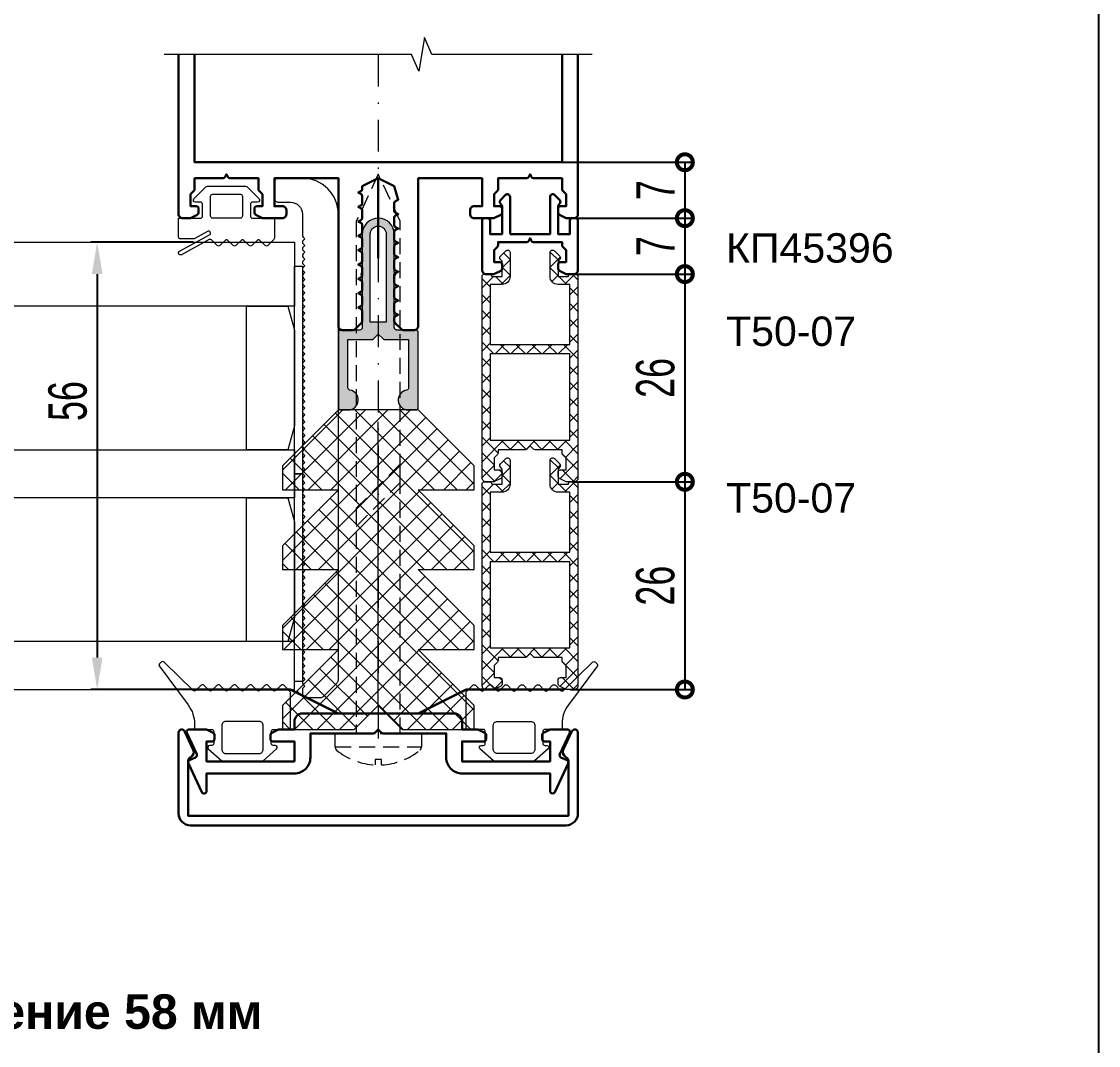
# Model space of a CAD drawing. Extents: x -37 to 8820, y -336 to 478.
# Drawn here: x 6400.7 to 6485, y 115.9 to 196 of the extents above; entities that cross this region are included whole.
import ezdxf

# ---------------------------------------------------------------- set-up
doc = ezdxf.new("R2010")
doc.units = 0
doc.header["$LTSCALE"] = 5
doc.linetypes.add('DASHDOT', pattern=[1, 0.5, -0.25, 0, -0.25])
doc.linetypes.add('HIDDEN', pattern=[0.375, 0.25, -0.125])
doc.layers.get('0').update_dxf_attribs({"linetype": 'CONTINUOUS', "lineweight": 30})
doc.layers.get('DEFPOINTS').update_dxf_attribs({"linetype": 'CONTINUOUS'})
for name, color, linetype, lineweight in [('1', 6, 'DASHDOT', 13), ('2', 3, 'HIDDEN', 13), ('Dimentions', 5, 'CONTINUOUS', 15), ('Glass', 5, 'CONTINUOUS', 20), ('Ал подклад', 7, 'CONTINUOUS', 20), ('Герлен', 7, 'CONTINUOUS', 60), ('Зигзаг', 1, 'CONTINUOUS', 15), ('Подкладки', 1, 'CONTINUOUS', 20), ('Текстовый', 7, 'CONTINUOUS', 9), ('Уплотнители', 1, 'CONTINUOUS', 20), ('Штриховка', 1, 'CONTINUOUS', 5)]:
    doc.layers.add(name, color=color, linetype=linetype, lineweight=lineweight)
doc.layers.add('Скрытые', color=14, linetype='CONTINUOUS', plot=False)
doc.styles.add('3', font='RUSS.SHX', dxfattribs={"width": 0.7, "height": 3})
doc.styles.add('Каталожный', font='arial.ttf', dxfattribs={"height": 2.5})
doc.dimstyles.new('MX1_6', dxfattribs={"dimtxt": 3, "dimasz": 2.5, "dimexe": 0.5, "dimexo": 0, "dimgap": 0.8, "dimtad": 1, "dimlfac": 1.6, "dimdsep": 46, "dimtxsty": '3', "dimcen": 0, "dimclrd": 256, "dimclre": 256, "dimclrt": 256, "dimaunit": 1, "dimadec": 0, "dimazin": 0, "dimtfac": 1, "dimtmove": 0, "dimatfit": 1, "dimfxl": 1, "dimtvp": 1, "dimtolj": 1, "dimtzin": 0, "dimarcsym": 0})

# ---------------------------------------------------------------- blocks, each defined once
blk = doc.blocks.new('*D166')
at = {"layer": 'DEFPOINTS', "color": 0, "linetype": 'Continuous', "transparency": 16777216}
for p in [(6414.177, 178.739), (6406.662, 143.739), (6420.841, 143.739)]:
    blk.add_point(p, dxfattribs=at)
at = {"layer": 'Dimentions', "linetype": 'Continuous', "lineweight": -2, "transparency": 16777216}
for p, q in [((6414.177, 178.739), (6406.162, 178.739)), ((6406.662, 176.239), (6406.662, 146.239)), ((6420.841, 143.739), (6406.162, 143.739))]:
    blk.add_line(p, q, dxfattribs=at)
at = {"layer": 'Dimentions', "linetype": 'Continuous', "transparency": 16777216}
for points in [[(6406.246, 176.239), (6407.079, 176.239), (6406.662, 178.739)], [(6406.246, 146.239), (6407.079, 146.239), (6406.662, 143.739)]]:
    blk.add_solid(points, dxfattribs=at)
at = {"layer": 'Dimentions', "linetype": 'Continuous', "transparency": 16777216, "insert": (6404.362, 166.307), "char_height": 3, "attachment_point": 5, "rotation": 90, "style": '3'}
blk.add_mtext('\\A1;56', dxfattribs=at)
blk = doc.blocks.new('_DotSmall')
at = {"color": 0, "linetype": 'ByBlock', "const_width": 0.5}
blk.add_lwpolyline([(-0.0625, 0, 1), (0.0625, 0, 1)], format="xyb", close=True, dxfattribs=at)
blk = doc.blocks.new('*D170')
at = {"layer": 'DEFPOINTS', "color": 0, "linetype": 'Continuous', "transparency": 16777216}
for p in [(6443.966, 180.614), (6443.904, 176.239), (6452.641, 176.239)]:
    blk.add_point(p, dxfattribs=at)
at = {"layer": 'Dimentions', "linetype": 'Continuous', "lineweight": -2, "transparency": 16777216}
for p, q in [((6443.966, 180.614), (6453.141, 180.614)), ((6452.641, 180.614), (6452.641, 176.239)), ((6443.904, 176.239), (6453.141, 176.239))]:
    blk.add_line(p, q, dxfattribs=at)
at = {"layer": 'Dimentions', "linetype": 'Continuous', "lineweight": -2, "transparency": 16777216, "xscale": 2.5, "yscale": 2.5, "zscale": 2.5}
for p, rotation in [((6452.641, 180.614), 90), ((6452.641, 176.239), 270)]:
    blk.add_blockref('_DotSmall', p, dxfattribs=dict(at, rotation=rotation))
at = {"layer": 'Dimentions', "linetype": 'Continuous', "transparency": 16777216, "insert": (6450.341, 178.426), "char_height": 3, "attachment_point": 5, "rotation": 90, "style": '3'}
blk.add_mtext('\\A1;7', dxfattribs=at)
blk = doc.blocks.new('*D171')
at = {"layer": 'DEFPOINTS', "color": 0, "linetype": 'Continuous', "transparency": 16777216}
for p in [(6443.029, 184.989), (6443.966, 180.614), (6452.641, 180.614)]:
    blk.add_point(p, dxfattribs=at)
at = {"layer": 'Dimentions', "linetype": 'Continuous', "lineweight": -2, "transparency": 16777216}
for p, q in [((6443.029, 184.989), (6453.141, 184.989)), ((6452.641, 184.989), (6452.641, 180.614)), ((6443.966, 180.614), (6453.141, 180.614))]:
    blk.add_line(p, q, dxfattribs=at)
at = {"layer": 'Dimentions', "linetype": 'Continuous', "lineweight": -2, "transparency": 16777216, "xscale": 2.5, "yscale": 2.5, "zscale": 2.5}
for p, rotation in [((6452.641, 184.989), 90), ((6452.641, 180.614), 270)]:
    blk.add_blockref('_DotSmall', p, dxfattribs=dict(at, rotation=rotation))
at = {"layer": 'Dimentions', "linetype": 'Continuous', "transparency": 16777216, "insert": (6450.341, 182.801), "char_height": 3, "attachment_point": 5, "rotation": 90, "style": '3'}
blk.add_mtext('\\A1;7', dxfattribs=at)
blk = doc.blocks.new('*D1172')
at = {"layer": 'DEFPOINTS', "color": 0, "linetype": 'Continuous', "transparency": 16777216}
for p in [(6446.845, 176.239), (6443.904, 159.989), (6452.641, 159.989)]:
    blk.add_point(p, dxfattribs=at)
at = {"layer": 'Dimentions', "linetype": 'Continuous', "lineweight": -2, "transparency": 16777216}
for p, q in [((6446.845, 176.239), (6453.141, 176.239)), ((6452.641, 176.239), (6452.641, 159.989)), ((6443.904, 159.989), (6453.141, 159.989))]:
    blk.add_line(p, q, dxfattribs=at)
at = {"layer": 'Dimentions', "linetype": 'Continuous', "lineweight": -2, "transparency": 16777216, "xscale": 2.5, "yscale": 2.5, "zscale": 2.5}
for p, rotation in [((6452.641, 176.239), 90), ((6452.641, 159.989), 270)]:
    blk.add_blockref('_DotSmall', p, dxfattribs=dict(at, rotation=rotation))
at = {"layer": 'Dimentions', "linetype": 'Continuous', "transparency": 16777216, "insert": (6450.341, 168.114), "char_height": 3, "attachment_point": 5, "rotation": 90, "style": '3'}
blk.add_mtext('\\A1;26', dxfattribs=at)
blk = doc.blocks.new('*D1173')
at = {"layer": 'DEFPOINTS', "color": 0, "linetype": 'Continuous', "transparency": 16777216}
for p in [(6443.904, 159.989), (6443.676, 143.739), (6452.641, 143.739)]:
    blk.add_point(p, dxfattribs=at)
at = {"layer": 'Dimentions', "linetype": 'Continuous', "lineweight": -2, "transparency": 16777216}
for p, q in [((6443.904, 159.989), (6453.141, 159.989)), ((6452.641, 159.989), (6452.641, 143.739)), ((6443.676, 143.739), (6453.141, 143.739))]:
    blk.add_line(p, q, dxfattribs=at)
at = {"layer": 'Dimentions', "linetype": 'Continuous', "lineweight": -2, "transparency": 16777216, "xscale": 2.5, "yscale": 2.5, "zscale": 2.5}
for p, rotation in [((6452.641, 159.989), 90), ((6452.641, 143.739), 270)]:
    blk.add_blockref('_DotSmall', p, dxfattribs=dict(at, rotation=rotation))
at = {"layer": 'Dimentions', "linetype": 'Continuous', "transparency": 16777216, "insert": (6450.341, 151.864), "char_height": 3, "attachment_point": 5, "rotation": 90, "style": '3'}
blk.add_mtext('\\A1;26', dxfattribs=at)

msp = doc.modelspace()

# ---------------------------------------------------------------- hatches: boundary and pattern name
at = {"layer": 'Штриховка'}
h = msp.add_hatch(color=256, dxfattribs=at)
edge = h.paths.add_edge_path(flags=16)
edge.add_line((6428.029, 172.4888), (6428.029, 179.3638))
edge.add_arc((6428.654, 179.3638), 0.625, 0, 180, ccw=False)
edge.add_line((6429.279, 179.3638), (6429.279, 172.4888))
edge.add_line((6429.279, 172.4888), (6428.029, 172.4888))
edge = h.paths.add_edge_path()
edge.add_arc((6430.9977, 166.395), 0.7813, 99.281799, 270)
edge.add_line((6430.9977, 165.6138), (6431.5915, 165.6138))
edge.add_arc((6431.5915, 165.8013), 0.1875, 270, 360)
edge.add_line((6431.779, 165.8013), (6431.779, 171.6763))
edge.add_arc((6431.5915, 171.6763), 0.1875, 0, 90)
edge.add_line((6431.5915, 171.8638), (6430.0915, 171.8638))
edge.add_arc((6430.0915, 172.0513), 0.1875, 180, 270, ccw=False)
edge.add_line((6429.904, 172.0513), (6429.904, 176.1138))
edge.add_arc((6429.904, 176.2388), 0.125, 270, 450)
edge.add_line((6429.904, 176.3638), (6429.904, 179.3638))
edge.add_arc((6428.654, 179.3638), 1.25, 0, 180)
edge.add_line((6427.404, 179.3638), (6427.404, 176.3638))
edge.add_arc((6427.404, 176.2388), 0.125, 90, 270)
edge.add_line((6427.404, 176.1138), (6427.404, 172.0513))
edge.add_arc((6427.2165, 172.0513), 0.1875, -90, 0, ccw=False)
edge.add_line((6427.2165, 171.8638), (6425.7165, 171.8638))
edge.add_arc((6425.7165, 171.6763), 0.1875, 90, 180)
edge.add_line((6425.529, 171.6763), (6425.529, 165.8013))
edge.add_arc((6425.7165, 165.8013), 0.1875, 180, 270)
edge.add_line((6425.7165, 165.6138), (6426.3102, 165.6138))
edge.add_arc((6426.3102, 166.395), 0.7812, 270, 440.718201)
edge.add_arc((6426.4665, 167.3511), 0.1875, 180, 260.718201, ccw=False)
edge.add_line((6426.279, 167.3511), (6426.279, 171.1138))
edge.add_line((6426.279, 171.1138), (6428.1388, 171.1138))
edge.add_arc((6428.1388, 171.3013), 0.1875, 270, 315)
edge.add_line((6428.2714, 171.1687), (6428.654, 171.5513))
edge.add_line((6428.654, 171.5513), (6429.0365, 171.1687))
edge.add_arc((6429.1691, 171.3013), 0.1875, 225, 270)
edge.add_line((6429.1691, 171.1138), (6431.029, 171.1138))
edge.add_line((6431.029, 171.1138), (6431.029, 167.3511))
edge.add_arc((6430.8415, 167.3511), 0.1875, 279.281799, 360, ccw=False)
at = {"layer": 'Штриховка', "lineweight": 5}
h = msp.add_hatch(dxfattribs=at)
h.set_pattern_fill('ANSI37', color=256, scale=7, style=0)
h.set_pattern_definition([(45, (8811.1473, 7300.0557), (-0.61871843, 0.61871843), []), (135, (8811.1473, 7300.0557), (-0.61871843, -0.61871843), [])])
h.paths.add_polyline_path([(6443.654, 169.9888), (6437.404, 169.9888), (6437.404, 163.2388), (6443.654, 163.2388)], flags=16)
edge = h.paths.add_edge_path()
edge.add_line((6443.654, 170.7388), (6443.654, 175.4263))
edge.add_line((6443.654, 175.4263), (6442.7165, 175.4263))
edge.add_arc((6442.7165, 176.0513), 0.625, 180, 270, ccw=False)
edge.add_line((6442.0915, 176.0513), (6442.0915, 177.9155))
edge.add_arc((6442.2897, 177.9155), 0.1982, 45, 180, ccw=False)
edge.add_line((6442.4299, 178.0557), (6442.849, 177.6365))
edge.add_arc((6442.7165, 177.5039), 0.1875, -45, 45, ccw=False)
edge.add_line((6442.849, 177.3713), (6442.7165, 177.2388))
edge.add_line((6442.7165, 177.2388), (6442.7165, 176.0513))
edge.add_line((6442.7165, 176.0513), (6443.529, 176.0513))
edge.add_arc((6443.7165, 176.0513), 0.1875, 90, 180, ccw=False)
edge.add_line((6443.7165, 176.2388), (6444.0915, 176.2388))
edge.add_arc((6444.0915, 176.0513), 0.1875, 0, 90, ccw=False)
edge.add_line((6444.279, 176.0513), (6444.279, 160.3013))
edge.add_arc((6443.9665, 160.3013), 0.3125, -90, 0, ccw=False)
edge.add_line((6443.9665, 159.9888), (6443.3857, 159.9888))
edge.add_arc((6443.3857, 160.1763), 0.1875, 243.434949, 270, ccw=False)
edge.add_line((6443.3019, 160.0086), (6442.8201, 160.2494))
edge.add_arc((6442.904, 160.4171), 0.1875, 180, 243.434949, ccw=False)
edge.add_line((6442.7165, 160.4171), (6442.7165, 160.7388))
edge.add_arc((6442.904, 160.7388), 0.1875, 90, 180, ccw=False)
edge.add_line((6442.904, 160.9263), (6443.3415, 160.9263))
edge.add_line((6443.3415, 160.9263), (6443.3415, 161.8638))
edge.add_line((6443.3415, 161.8638), (6443.0839, 162.1213))
edge.add_arc((6443.2165, 162.2539), 0.1875, 180, 225, ccw=False)
edge.add_line((6443.029, 162.2539), (6443.029, 162.4888))
edge.add_line((6443.029, 162.4888), (6440.9191, 162.4888))
edge.add_arc((6440.9191, 162.6763), 0.1875, 225, 270, ccw=False)
edge.add_line((6440.7865, 162.5437), (6440.529, 162.8013))
edge.add_line((6440.529, 162.8013), (6440.2714, 162.5437))
edge.add_arc((6440.1388, 162.6763), 0.1875, 270, 315, ccw=False)
edge.add_line((6440.1388, 162.4888), (6438.029, 162.4888))
edge.add_line((6438.029, 162.4888), (6438.029, 162.2539))
edge.add_arc((6437.8415, 162.2539), 0.1875, -45, 0, ccw=False)
edge.add_line((6437.974, 162.1213), (6437.7165, 161.8638))
edge.add_line((6437.7165, 161.8638), (6437.7165, 160.9263))
edge.add_line((6437.7165, 160.9263), (6438.154, 160.9263))
edge.add_arc((6438.154, 160.7388), 0.1875, 0, 90, ccw=False)
edge.add_line((6438.3415, 160.7388), (6438.3415, 160.4171))
edge.add_arc((6438.154, 160.4171), 0.1875, -63.434949, 0, ccw=False)
edge.add_line((6438.2378, 160.2494), (6437.7561, 160.0086))
edge.add_arc((6437.6722, 160.1763), 0.1875, 270, 296.565051, ccw=False)
edge.add_line((6437.6722, 159.9888), (6437.0915, 159.9888))
edge.add_arc((6437.0915, 160.3013), 0.3125, 180, 270, ccw=False)
edge.add_line((6436.779, 160.3013), (6436.779, 176.0513))
edge.add_arc((6436.9665, 176.0513), 0.1875, 90, 180, ccw=False)
edge.add_line((6436.9665, 176.2388), (6437.3415, 176.2388))
edge.add_arc((6437.3415, 176.0513), 0.1875, 0, 90, ccw=False)
edge.add_line((6437.529, 176.0513), (6438.3415, 176.0513))
edge.add_line((6438.3415, 176.0513), (6438.3415, 177.2388))
edge.add_line((6438.3415, 177.2388), (6438.2089, 177.3713))
edge.add_arc((6438.3415, 177.5039), 0.1875, 135, 225, ccw=False)
edge.add_line((6438.2089, 177.6365), (6438.6281, 178.0557))
edge.add_arc((6438.7682, 177.9155), 0.1982, 0, 135, ccw=False)
edge.add_line((6438.9665, 177.9155), (6438.9665, 176.0513))
edge.add_arc((6438.3415, 176.0513), 0.625, -90, 0, ccw=False)
edge.add_line((6438.3415, 175.4263), (6437.404, 175.4263))
edge.add_line((6437.404, 175.4263), (6437.404, 170.7388))
edge.add_line((6437.404, 170.7388), (6443.654, 170.7388))
h = msp.add_hatch(dxfattribs=at)
h.set_pattern_fill('NET', color=256, scale=10, angle=45, style=0)
h.set_pattern_definition([(45, (1352.855, 2853.0894), (-0.88388348, 0.88388348), []), (135, (1352.855, 2853.0894), (-0.88388348, -0.88388348), [])])
h.paths.add_polyline_path([(6430.529, 140.6166), (6436.154, 140.6166), (6436.154, 142.4916), (6431.779, 146.8666), (6436.154, 146.8666), (6436.154, 148.7416), (6431.779, 153.1166), (6436.154, 153.1166), (6436.154, 154.9916), (6431.779, 159.3666), (6436.154, 159.3666), (6436.154, 161.2416), (6431.779, 165.6166), (6425.529, 165.6166), (6421.154, 161.2416), (6421.154, 159.3666), (6425.529, 159.3666), (6421.154, 154.9916), (6421.154, 153.1166), (6425.529, 153.1166), (6421.154, 148.7416), (6421.154, 146.8666), (6425.529, 146.8666), (6421.154, 142.4916), (6421.154, 140.6166), (6426.779, 140.6166), (6428.654, 142.4916)])
h = msp.add_hatch(dxfattribs=at)
h.set_pattern_fill('ANSI37', color=256, scale=7, style=0)
h.set_pattern_definition([(45, (8811.1473, 7283.8057), (-0.61871843, 0.61871843), []), (135, (8811.1473, 7283.8057), (-0.61871843, -0.61871843), [])])
h.paths.add_polyline_path([(6443.654, 153.7388), (6437.404, 153.7388), (6437.404, 146.9888), (6443.654, 146.9888)], flags=16)
edge = h.paths.add_edge_path()
edge.add_line((6443.654, 154.4888), (6443.654, 159.1763))
edge.add_line((6443.654, 159.1763), (6442.7165, 159.1763))
edge.add_arc((6442.7165, 159.8013), 0.625, 180, 270, ccw=False)
edge.add_line((6442.0915, 159.8013), (6442.0915, 161.6655))
edge.add_arc((6442.2897, 161.6655), 0.1982, 45, 180, ccw=False)
edge.add_line((6442.4299, 161.8057), (6442.849, 161.3865))
edge.add_arc((6442.7165, 161.2539), 0.1875, -45, 45, ccw=False)
edge.add_line((6442.849, 161.1213), (6442.7165, 160.9888))
edge.add_line((6442.7165, 160.9888), (6442.7165, 159.8013))
edge.add_line((6442.7165, 159.8013), (6443.529, 159.8013))
edge.add_arc((6443.7165, 159.8013), 0.1875, 90, 180, ccw=False)
edge.add_line((6443.7165, 159.9888), (6444.0915, 159.9888))
edge.add_arc((6444.0915, 159.8013), 0.1875, 0, 90, ccw=False)
edge.add_line((6444.279, 159.8013), (6444.279, 144.0513))
edge.add_arc((6443.9665, 144.0513), 0.3125, -90, 0, ccw=False)
edge.add_line((6443.9665, 143.7388), (6443.3857, 143.7388))
edge.add_arc((6443.3857, 143.9263), 0.1875, 243.434949, 270, ccw=False)
edge.add_line((6443.3019, 143.7586), (6442.8201, 143.9994))
edge.add_arc((6442.904, 144.1671), 0.1875, 180, 243.434949, ccw=False)
edge.add_line((6442.7165, 144.1671), (6442.7165, 144.4888))
edge.add_arc((6442.904, 144.4888), 0.1875, 90, 180, ccw=False)
edge.add_line((6442.904, 144.6763), (6443.3415, 144.6763))
edge.add_line((6443.3415, 144.6763), (6443.3415, 145.6138))
edge.add_line((6443.3415, 145.6138), (6443.0839, 145.8713))
edge.add_arc((6443.2165, 146.0039), 0.1875, 180, 225, ccw=False)
edge.add_line((6443.029, 146.0039), (6443.029, 146.2388))
edge.add_line((6443.029, 146.2388), (6440.9191, 146.2388))
edge.add_arc((6440.9191, 146.4263), 0.1875, 225, 270, ccw=False)
edge.add_line((6440.7865, 146.2937), (6440.529, 146.5513))
edge.add_line((6440.529, 146.5513), (6440.2714, 146.2937))
edge.add_arc((6440.1388, 146.4263), 0.1875, 270, 315, ccw=False)
edge.add_line((6440.1388, 146.2388), (6438.029, 146.2388))
edge.add_line((6438.029, 146.2388), (6438.029, 146.0039))
edge.add_arc((6437.8415, 146.0039), 0.1875, -45, 0, ccw=False)
edge.add_line((6437.974, 145.8713), (6437.7165, 145.6138))
edge.add_line((6437.7165, 145.6138), (6437.7165, 144.6763))
edge.add_line((6437.7165, 144.6763), (6438.154, 144.6763))
edge.add_arc((6438.154, 144.4888), 0.1875, 0, 90, ccw=False)
edge.add_line((6438.3415, 144.4888), (6438.3415, 144.1671))
edge.add_arc((6438.154, 144.1671), 0.1875, -63.434949, 0, ccw=False)
edge.add_line((6438.2378, 143.9994), (6437.7561, 143.7586))
edge.add_arc((6437.6722, 143.9263), 0.1875, 270, 296.565051, ccw=False)
edge.add_line((6437.6722, 143.7388), (6437.0915, 143.7388))
edge.add_arc((6437.0915, 144.0513), 0.3125, 180, 270, ccw=False)
edge.add_line((6436.779, 144.0513), (6436.779, 159.8013))
edge.add_arc((6436.9665, 159.8013), 0.1875, 90, 180, ccw=False)
edge.add_line((6436.9665, 159.9888), (6437.3415, 159.9888))
edge.add_arc((6437.3415, 159.8013), 0.1875, 0, 90, ccw=False)
edge.add_line((6437.529, 159.8013), (6438.3415, 159.8013))
edge.add_line((6438.3415, 159.8013), (6438.3415, 160.9888))
edge.add_line((6438.3415, 160.9888), (6438.2089, 161.1213))
edge.add_arc((6438.3415, 161.2539), 0.1875, 135, 225, ccw=False)
edge.add_line((6438.2089, 161.3865), (6438.6281, 161.8057))
edge.add_arc((6438.7682, 161.6655), 0.1982, 0, 135, ccw=False)
edge.add_line((6438.9665, 161.6655), (6438.9665, 159.8013))
edge.add_arc((6438.3415, 159.8013), 0.625, -90, 0, ccw=False)
edge.add_line((6438.3415, 159.1763), (6437.404, 159.1763))
edge.add_line((6437.404, 159.1763), (6437.404, 154.4888))
edge.add_line((6437.404, 154.4888), (6443.654, 154.4888))

# ---------------------------------------------------------------- linework, layer by layer
msp.add_line((6428.654, 183.7388), (6428.654, 177.4888))
msp.add_lwpolyline([(6444.279, 193.4159), (6444.279, 180.9263, -0.4142136), (6443.9665, 180.6138), (6443.3857, 180.6138, -0.1164338), (6443.3019, 180.6336), (6442.8201, 180.8744, -0.284079), (6442.7165, 181.0421), (6442.7165, 181.3638, -0.4142136), (6442.904, 181.5513), (6443.3415, 181.5513), (6443.3415, 182.4888), (6443.0839, 182.7463, -0.1989124), (6443.029, 182.8789), (6443.029, 183.7388), (6440.8011, 183.7388, -0.284079), (6440.6334, 183.8424), (6440.529, 184.0513), (6440.4245, 183.8424, -0.284079), (6440.2568, 183.7388), (6438.029, 183.7388), (6438.029, 182.8789, -0.1989124), (6437.974, 182.7463), (6437.7165, 182.4888), (6437.7165, 181.5513), (6438.154, 181.5513, -0.4142136), (6438.3415, 181.3638), (6438.3415, 181.0421, -0.284079), (6438.2378, 180.8744), (6437.7561, 180.6336, -0.1164338), (6437.6722, 180.6138), (6436.154, 180.6138, -0.4142136), (6435.8415, 180.9263), (6435.8415, 181.2388, -0.4142136), (6436.154, 181.5513), (6436.779, 181.5513), (6436.779, 183.7388), (6431.779, 183.7388), (6431.779, 172.1763, -0.4142136), (6431.4665, 171.8638), (6430.6066, 171.8638, -0.1989124), (6430.474, 171.9187), (6429.9589, 172.4338, -0.1989124), (6429.904, 172.5664), (6429.904, 172.7791, -0.284079), (6430.0076, 172.9468), (6430.2165, 173.0513), (6430.0076, 173.1557, -0.284079), (6429.904, 173.3234), (6429.904, 173.9041, -0.284079), (6430.0076, 174.0718), (6430.2165, 174.1763), (6430.0076, 174.2807, -0.284079), (6429.904, 174.4484), (6429.904, 175.0291, -0.284079), (6430.0076, 175.1968), (6430.2165, 175.3013), (6430.0076, 175.4057, -0.284079), (6429.904, 175.5734), (6429.904, 176.1541, -0.284079), (6430.0076, 176.3218), (6430.2165, 176.4263), (6430.0076, 176.5307, -0.284079), (6429.904, 176.6984), (6429.904, 177.2791, -0.284079), (6430.0076, 177.4468), (6430.2165, 177.5513), (6430.0076, 177.6557, -0.284079), (6429.904, 177.8234), (6429.904, 178.4041, -0.284079), (6430.0076, 178.5718), (6430.2165, 178.6763), (6430.0076, 178.7807, -0.284079), (6429.904, 178.9484), (6429.904, 179.5291, -0.284079), (6430.0076, 179.6968), (6430.2165, 179.8013), (6430.0076, 179.9057, -0.284079), (6429.904, 180.0734), (6429.904, 180.6541, -0.284079), (6430.0076, 180.8218), (6430.2165, 180.9263), (6430.0076, 181.0307, -0.284079), (6429.904, 181.1984), (6429.904, 181.7791, -0.284079), (6430.0076, 181.9468), (6430.2165, 182.0513), (6429.904, 183.1138), (6428.654, 183.7388), (6427.404, 183.1138), (6427.404, 182.8859, -0.284079), (6427.3003, 182.7182), (6427.0915, 182.6138), (6427.3003, 182.5093, -0.284079), (6427.404, 182.3416), (6427.404, 181.7609, -0.284079), (6427.3003, 181.5932), (6427.0915, 181.4888), (6427.3003, 181.3843, -0.284079), (6427.404, 181.2166), (6427.404, 180.6359, -0.284079), (6427.3003, 180.4682), (6427.0915, 180.3638), (6427.3003, 180.2593, -0.284079), (6427.404, 180.0916), (6427.404, 179.5109, -0.284079), (6427.3003, 179.3432), (6427.0915, 179.2388), (6427.3003, 179.1343, -0.284079), (6427.404, 178.9666), (6427.404, 178.3859, -0.284079), (6427.3003, 178.2182), (6427.0915, 178.1138), (6427.3003, 178.0093, -0.284079), (6427.404, 177.8416), (6427.404, 177.2609, -0.284079), (6427.3003, 177.0932), (6427.0915, 176.9888), (6427.3003, 176.8843, -0.284079), (6427.404, 176.7166), (6427.404, 176.1359, -0.284079), (6427.3003, 175.9682), (6427.0915, 175.8638), (6427.3003, 175.7593, -0.284079), (6427.404, 175.5916), (6427.404, 175.0109, -0.284079), (6427.3003, 174.8432), (6427.0915, 174.7388), (6427.3003, 174.6343, -0.284079), (6427.404, 174.4666), (6427.404, 173.8859, -0.284079), (6427.3003, 173.7182), (6427.0915, 173.6138), (6427.3003, 173.5093, -0.284079), (6427.404, 173.3416), (6427.404, 172.5664, -0.1989124), (6427.349, 172.4338), (6426.8339, 171.9187, -0.1989124), (6426.7013, 171.8638), (6425.8415, 171.8638, -0.4142136), (6425.529, 172.1763), (6425.529, 183.7388), (6420.529, 183.7388), (6420.529, 181.5513), (6421.154, 181.5513, -0.4142136), (6421.4665, 181.2388), (6421.4665, 180.9263, -0.4142136), (6421.154, 180.6138), (6419.6357, 180.6138, -0.1164338), (6419.5519, 180.6336), (6419.0701, 180.8744, -0.284079), (6418.9665, 181.0421), (6418.9665, 181.3638, -0.4142136), (6419.154, 181.5513), (6419.5915, 181.5513), (6419.5915, 182.4888), (6419.3339, 182.7463, -0.1989124), (6419.279, 182.8789), (6419.279, 183.7388), (6417.0511, 183.7388, -0.284079), (6416.8834, 183.8424), (6416.779, 184.0513), (6416.6745, 183.8424, -0.284079), (6416.5068, 183.7388), (6414.279, 183.7388), (6414.279, 182.8789, -0.1989124), (6414.224, 182.7463), (6413.9665, 182.4888), (6413.9665, 181.5513), (6414.404, 181.5513, -0.4142136), (6414.5915, 181.3638), (6414.5915, 181.0421, -0.284079), (6414.4878, 180.8744), (6414.0061, 180.6336, -0.1164338), (6413.9222, 180.6138), (6413.3415, 180.6138, -0.4142136), (6413.029, 180.9263), (6413.029, 193.4159)], format="xyb")
msp.add_lwpolyline([(6443.029, 193.4159), (6443.029, 184.9888), (6414.279, 184.9888), (6414.279, 193.4159)])
for points in [[(6438.9665, 179.3638), (6438.9665, 182.284, 0.6681786), (6438.6169, 182.4288), (6438.2089, 182.0208, 0.4142136), (6438.2089, 181.7556), (6438.2499, 181.7146, -0.1989124), (6438.3415, 181.4936), (6438.3415, 179.3638), (6437.404, 179.3638), (6437.404, 180.4263, 0.4142136), (6437.2165, 180.6138), (6436.9665, 180.6138, 0.4142136), (6436.779, 180.4263), (6436.779, 180.4263), (6436.779, 176.5513, 0.4142136), (6437.0915, 176.2388), (6437.6722, 176.2388, 0.1164338), (6437.7561, 176.2586), (6438.2378, 176.4994, 0.284079), (6438.3415, 176.6671), (6438.3415, 176.9888, 0.4142136), (6438.154, 177.1763), (6437.7165, 177.1763), (6437.7165, 178.1138), (6437.974, 178.3713, 0.1989124), (6438.029, 178.5039), (6438.029, 178.7388), (6440.2568, 178.7388, 0.284079), (6440.4245, 178.8424), (6440.529, 179.0513), (6440.6334, 178.8424, 0.284079), (6440.8011, 178.7388), (6443.029, 178.7388), (6443.029, 178.5039, 0.1989124), (6443.0839, 178.3713), (6443.3415, 178.1138), (6443.3415, 177.1763), (6442.904, 177.1763, 0.4142136), (6442.7165, 176.9888), (6442.7165, 176.6671, 0.284079), (6442.8201, 176.4994), (6443.3019, 176.2586, 0.1164338), (6443.3857, 176.2388), (6443.9665, 176.2388, 0.4142136), (6444.279, 176.5513), (6444.279, 180.4263), (6444.279, 180.4263, 0.4142136), (6444.0915, 180.6138), (6443.8415, 180.6138, 0.4142136), (6443.654, 180.4263), (6443.654, 179.3638), (6442.7165, 179.3638), (6442.7165, 181.4936, -0.1989124), (6442.808, 181.7146), (6442.849, 181.7556, 0.4142136), (6442.849, 182.0208), (6442.441, 182.4288, 0.6681786), (6442.0915, 182.284), (6442.0915, 179.3638)], [(6443.5113, 137.9598, 0.4142136), (6443.4206, 138.209), (6442.9488, 138.429, -0.4142136), (6442.8581, 138.6782), (6443.6363, 140.347, 0.5486188), (6443.4664, 140.6138), (6442.1357, 140.6138, 0.1164338), (6442.0518, 140.594), (6441.57, 140.3531, 0.284079), (6441.4664, 140.1854), (6441.4664, 139.8638, 0.4142136), (6441.6539, 139.6763), (6442.0914, 139.6763), (6442.0914, 138.1138), (6435.2164, 138.1138), (6435.2164, 139.6763), (6436.9039, 139.6763, 0.4142136), (6437.0914, 139.8638), (6437.0914, 140.1854, 0.284079), (6436.9877, 140.3531), (6436.506, 140.594, 0.1164338), (6436.4221, 140.6138), (6435.2164, 140.6138), (6435.2164, 141.2388, 0.4142136), (6434.5914, 141.8638), (6422.7164, 141.8638, 0.4142136), (6422.0914, 141.2388), (6422.0914, 140.6138), (6420.8857, 140.6138, 0.1164338), (6420.8018, 140.594), (6420.32, 140.3531, 0.284079), (6420.2164, 140.1854), (6420.2164, 139.8638, 0.4142136), (6420.4039, 139.6763), (6422.0914, 139.6763), (6422.0914, 138.1138), (6415.2164, 138.1138), (6415.2164, 139.6763), (6415.6539, 139.6763, 0.4142136), (6415.8414, 139.8638), (6415.8414, 140.1854, 0.284079), (6415.7377, 140.3531), (6415.256, 140.594, 0.1164338), (6415.1721, 140.6138), (6413.8414, 140.6138, 0.5486188), (6413.6715, 140.347), (6414.4496, 138.6782, -0.4142136), (6414.359, 138.429), (6413.8871, 138.209, 0.4142136), (6413.7965, 137.9598), (6414.84, 135.722, 0.2914734), (6415.0099, 135.6138), (6415.0289, 135.6138, 0.4142136), (6415.2164, 135.8013), (6415.2164, 137.1763), (6422.0914, 137.1763, 0.4142136), (6423.3414, 138.4263), (6423.3414, 140.3013), (6428.2637, 140.3013, 0.1989124), (6428.3963, 140.3562), (6428.6539, 140.6138), (6428.9115, 140.3562, 0.1989124), (6429.0441, 140.3013), (6433.9664, 140.3013), (6433.9664, 138.4263, 0.4142136), (6435.2164, 137.1763), (6442.0914, 137.1763), (6442.0914, 135.8013, 0.4142136), (6442.2789, 135.6138), (6442.2979, 135.6138, 0.2914734), (6442.4678, 135.722)], [(6443.3415, 133.1138), (6413.9665, 133.1138, -0.4142136), (6413.029, 134.0513), (6413.029, 140.3638, -0.8025849), (6413.5055, 140.4694), (6414.1755, 139.0327, -0.4015594), (6413.9809, 138.4597, 0.2797393), (6413.779, 138.1271), (6413.779, 133.8638), (6443.529, 133.8638), (6443.529, 138.1271, 0.2797393), (6443.327, 138.4597, -0.4015594), (6443.1325, 139.0327), (6443.8024, 140.4694, -0.8025849), (6444.279, 140.3638), (6444.279, 134.0513, -0.4142136)]]:
    msp.add_lwpolyline(points, format="xyb", close=True)
at = {"layer": '1'}
msp.add_line((6428.654, 193.4159), (6428.654, 139.3638), dxfattribs=at)
at = {"layer": '2'}
msp.add_line((6425.2789, 139.2452), (6432.0289, 139.2452), dxfattribs=at)
for points in [[(6430.3726, 140.3013), (6430.3726, 180.3654), (6428.6539, 184.0513), (6426.9351, 180.3654), (6426.9351, 140.3013)], [(6426.9351, 156.4922), (6430.3726, 159.9297), (6430.3726, 161.362), (6426.9351, 157.9245)]]:
    msp.add_lwpolyline(points, close=True, dxfattribs=at)
msp.add_lwpolyline([(6428.4083, 137.8384, -0.1618489), (6425.3925, 139.0041, -0.2238875), (6425.2789, 139.2452), (6425.2789, 140.3013), (6432.0289, 140.3013), (6432.0289, 139.2452, -0.2238875), (6431.9153, 139.0041, -0.1618489), (6428.8995, 137.8384), (6428.8995, 138.2761), (6428.4083, 138.2761)], format="xyb", close=True, dxfattribs=at)
at = {"layer": 'Glass'}
for points in [[(6422.0915, 173.7388), (6380.8365, 173.7388), (6380.8365, 178.7388), (6422.0915, 178.7388)], [(6421.5891, 162.4888), (6418.3415, 162.4888), (6418.3415, 173.7388), (6421.5891, 173.7388), (6422.0915, 171.8638), (6422.0915, 164.3638)], [(6422.0915, 158.7388), (6380.8364, 158.7388), (6380.8364, 162.4888), (6422.0915, 162.4888)], [(6421.5891, 147.4888), (6418.3415, 147.4888), (6418.3415, 158.7388), (6421.5891, 158.7388), (6422.0915, 156.8638), (6422.0915, 149.3638)], [(6422.0915, 147.4888), (6380.8365, 147.4888), (6380.8365, 143.7388), (6422.0915, 143.7388)]]:
    msp.add_lwpolyline(points, close=True, dxfattribs=at)
at = {"layer": 'Ал подклад', "color": 0}
msp.add_lwpolyline([(6422.7714, 144.1365), (6422.904, 144.0039), (6422.7714, 143.8713, 0.1989124), (6422.7165, 143.7388), (6422.7165, 143.4263, 0.4142136), (6423.029, 143.1138), (6424.1495, 143.1138, 0.1989124), (6424.3705, 143.2053), (6425.4375, 144.2722, 0.1989124), (6425.529, 144.4932), (6425.529, 180.9263, 0.4142136), (6422.7165, 183.7388), (6420.8415, 183.7388, 0.4142136), (6420.529, 183.4263), (6420.529, 182.1763, 0.4142136), (6420.8415, 181.8638), (6421.779, 181.8638, -0.4142136), (6422.7165, 180.9263), (6422.7165, 179.2709, 0.1989124), (6422.7714, 179.1383), (6422.904, 179.0057), (6422.7714, 178.8731, 0.4142136), (6422.7714, 178.608), (6422.904, 178.4754), (6422.7714, 178.3428, 0.4142136), (6422.7714, 178.0776), (6422.904, 177.9451), (6422.7714, 177.8125, 0.4142136), (6422.7714, 177.5473), (6422.904, 177.4147), (6422.7714, 177.2821, 0.4142136), (6422.7714, 177.017), (6422.904, 176.8844), (6422.7714, 176.7518, 0.4142136), (6422.7714, 176.4867), (6422.904, 176.3541), (6422.7714, 176.2215, 0.4142136), (6422.7714, 175.9563), (6422.904, 175.8237), (6422.7714, 175.6912, 0.4142136), (6422.7714, 175.426), (6422.904, 175.2934), (6422.7714, 175.1608, 0.4142136), (6422.7714, 174.8957), (6422.904, 174.7631), (6422.7714, 174.6305, 0.4142136), (6422.7714, 174.3653), (6422.904, 174.2327), (6422.7714, 174.1002, 0.4142136), (6422.7714, 173.835), (6422.904, 173.7024), (6422.7714, 173.5698, 0.4142136), (6422.7714, 173.3047), (6422.904, 173.1721), (6422.7714, 173.0395, 0.4142136), (6422.7714, 172.7743), (6422.904, 172.6418), (6422.7714, 172.5092, 0.4142136), (6422.7714, 172.244), (6422.904, 172.1114), (6422.7714, 171.9788, 0.4142136), (6422.7714, 171.7137), (6422.904, 171.5811), (6422.7714, 171.4485, 0.4142136), (6422.7714, 171.1833), (6422.904, 171.0508), (6422.7714, 170.9182, 0.4142136), (6422.7714, 170.653), (6422.904, 170.5204), (6422.7714, 170.3879, 0.4142136), (6422.7714, 170.1227), (6422.904, 169.9901), (6422.7714, 169.8575, 0.4142136), (6422.7714, 169.5924), (6422.904, 169.4598), (6422.7714, 169.3272, 0.4142136), (6422.7714, 169.062), (6422.904, 168.9294), (6422.7714, 168.7969, 0.4142136), (6422.7714, 168.5317), (6422.904, 168.3991), (6422.7714, 168.2665, 0.4142136), (6422.7714, 168.0014), (6422.904, 167.8688), (6422.7714, 167.7362, 0.4142136), (6422.7714, 167.471), (6422.904, 167.3385), (6422.7714, 167.2059, 0.4142136), (6422.7714, 166.9407), (6422.904, 166.8081), (6422.7714, 166.6755, 0.4142136), (6422.7714, 166.4104), (6422.904, 166.2778), (6422.7714, 166.1452, 0.4142136), (6422.7714, 165.88), (6422.904, 165.7475), (6422.7714, 165.6149, 0.4142136), (6422.7714, 165.3497), (6422.904, 165.2171), (6422.7714, 165.0846, 0.4142136), (6422.7714, 164.8194), (6422.904, 164.6868), (6422.7714, 164.5542, 0.4142136), (6422.7714, 164.2891), (6422.904, 164.1565), (6422.7714, 164.0239, 0.4142136), (6422.7714, 163.7587), (6422.904, 163.6261), (6422.7714, 163.4936, 0.4142136), (6422.7714, 163.2284), (6422.904, 163.0958), (6422.7714, 162.9632, 0.4142136), (6422.7714, 162.6981), (6422.904, 162.5655), (6422.7714, 162.4329, 0.4142136), (6422.7714, 162.1677), (6422.904, 162.0352), (6422.7714, 161.9026, 0.4142136), (6422.7714, 161.6374), (6422.904, 161.5048), (6422.7714, 161.3722, 0.4142136), (6422.7714, 161.1071), (6422.904, 160.9745), (6422.7714, 160.8419, 0.4142136), (6422.7714, 160.5767), (6422.904, 160.4442), (6422.7714, 160.3116, 0.4142136), (6422.7714, 160.0464), (6422.904, 159.9138), (6422.7714, 159.7813, 0.4142136), (6422.7714, 159.5161), (6422.904, 159.3835), (6422.7714, 159.2509, 0.4142136), (6422.7714, 158.9858), (6422.904, 158.8532), (6422.7714, 158.7206, 0.4142136), (6422.7714, 158.4554), (6422.904, 158.3228), (6422.7714, 158.1903, 0.4142136), (6422.7714, 157.9251), (6422.904, 157.7925), (6422.7714, 157.6599, 0.4142136), (6422.7714, 157.3948), (6422.904, 157.2622), (6422.7714, 157.1296, 0.4142136), (6422.7714, 156.8644), (6422.904, 156.7319), (6422.7714, 156.5993, 0.4142136), (6422.7714, 156.3341), (6422.904, 156.2015), (6422.7714, 156.0689, 0.4142136), (6422.7714, 155.8038), (6422.904, 155.6712), (6422.7714, 155.5386, 0.4142136), (6422.7714, 155.2734), (6422.904, 155.1409), (6422.7714, 155.0083, 0.4142136), (6422.7714, 154.7431), (6422.904, 154.6105), (6422.7714, 154.478, 0.4142136), (6422.7714, 154.2128), (6422.904, 154.0802), (6422.7714, 153.9476, 0.4142136), (6422.7714, 153.6825), (6422.904, 153.5499), (6422.7714, 153.4173, 0.4142136), (6422.7714, 153.1521), (6422.904, 153.0195), (6422.7714, 152.887, 0.4142136), (6422.7714, 152.6218), (6422.904, 152.4892), (6422.7714, 152.3566, 0.4142136), (6422.7714, 152.0915), (6422.904, 151.9589), (6422.7714, 151.8263, 0.4142136), (6422.7714, 151.5611), (6422.904, 151.4286), (6422.7714, 151.296, 0.4142136), (6422.7714, 151.0308), (6422.904, 150.8982), (6422.7714, 150.7656, 0.4142136), (6422.7714, 150.5005), (6422.904, 150.3679), (6422.7714, 150.2353, 0.4142136), (6422.7714, 149.9701), (6422.904, 149.8376), (6422.7714, 149.705, 0.4142136), (6422.7714, 149.4398), (6422.904, 149.3072), (6422.7714, 149.1747, 0.4142136), (6422.7714, 148.9095), (6422.904, 148.7769), (6422.7714, 148.6443, 0.4142136), (6422.7714, 148.3792), (6422.904, 148.2466), (6422.7714, 148.114, 0.4142136), (6422.7714, 147.8488), (6422.904, 147.7162), (6422.7714, 147.5837, 0.4142136), (6422.7714, 147.3185), (6422.904, 147.1859), (6422.7714, 147.0533, 0.4142136), (6422.7714, 146.7882), (6422.904, 146.6556), (6422.7714, 146.523, 0.4142136), (6422.7714, 146.2578), (6422.904, 146.1253), (6422.7714, 145.9927, 0.4142136), (6422.7714, 145.7275), (6422.904, 145.5949), (6422.7714, 145.4623, 0.4142136), (6422.7714, 145.1972), (6422.904, 145.0646), (6422.7714, 144.932, 0.4142136), (6422.7714, 144.6668), (6422.904, 144.5343), (6422.7714, 144.4017, 0.4142136)], format="xyb", close=True, dxfattribs=at)
at = {"layer": 'Герлен', "ltscale": 2, "const_width": 0.1875}
msp.add_lwpolyline([(6443.2164, 143.7388), (6435.529, 143.7388), (6431.779, 141.8638), (6425.529, 141.8638), (6421.779, 143.7388), (6414.0915, 143.7388)], dxfattribs=at)
at = {"layer": 'Зигзаг'}
msp.add_lwpolyline([(6445.3944, 193.4159), (6432.8499, 193.4159), (6432.269, 194.7338), (6431.8334, 192.1211), (6431.2509, 193.4159), (6411.8931, 193.4159)], dxfattribs=at)
at = {"layer": 'Подкладки'}
for points in [[(6422.0915, 160.6138), (6422.0915, 176.8638), (6422.7165, 176.8638), (6422.7165, 160.6138)], [(6422.0915, 144.3638), (6422.0915, 160.6138), (6422.7165, 160.6138), (6422.7165, 144.3638)]]:
    msp.add_lwpolyline(points, close=True, dxfattribs=at)
at = {"layer": 'Скрытые', "linetype": 'Continuous'}
msp.add_lwpolyline([(6320, 10), (6320, 287), (6485, 287), (6485, 10)], close=True, dxfattribs=at)
at = {"layer": 'Уплотнители'}
msp.add_line((6428.654, 142.4916), (6428.654, 164.6791), dxfattribs=at)
for points in [[(6415.2982, 179.5746), (6414.2532, 179.0077, -0.1249127), (6414.1786, 178.9888), (6413.1852, 178.9888, -0.4142136), (6413.029, 179.145), (6413.029, 180.6138), (6414.7477, 180.6138, 0.4142136), (6414.904, 180.77), (6414.904, 181.7075, 0.4142136), (6414.7477, 181.8638), (6414.3415, 181.8638, -0.6685867), (6414.2311, 182.1306), (6415.1707, 183.0681, -0.1986192), (6415.2811, 183.1138), (6418.2768, 183.1138, -0.1986192), (6418.3872, 183.0681), (6419.3268, 182.1306, -0.6685867), (6419.2165, 181.8638), (6418.8102, 181.8638, 0.4142136), (6418.654, 181.7075), (6418.654, 180.77, 0.4142136), (6418.8102, 180.6138), (6420.529, 180.6138), (6420.529, 179.0535, -0.1989124), (6420.4832, 178.943), (6420.0145, 178.4743, -0.4142136), (6419.7935, 178.4743), (6419.3895, 178.8783, 0.4142136), (6419.1685, 178.8783), (6418.7645, 178.4743, -0.4142136), (6418.5435, 178.4743), (6418.1395, 178.8783, 0.4142136), (6417.9185, 178.8783), (6417.5145, 178.4743, -0.4142136), (6417.2935, 178.4743), (6416.8895, 178.8783, 0.4142136), (6416.6685, 178.8783), (6416.2645, 178.4743, -0.4142136), (6416.0435, 178.4743), (6415.6114, 178.9063, 0.3320761), (6415.4264, 178.9331), (6413.2597, 177.7577, -1), (6413.1107, 178.0324), (6415.4472, 179.2999, 1)], [(6415.6852, 182.4888), (6417.8727, 182.4888, -0.4142136), (6418.029, 182.3325), (6418.029, 180.77, -0.4142136), (6417.8727, 180.6138), (6415.6852, 180.6138, -0.4142136), (6415.529, 180.77), (6415.529, 182.3325, -0.4142136)], [(6430.8717, 167.166, 0.9221128), (6430.9977, 165.6138), (6431.5915, 165.6138, 0.4142136), (6431.779, 165.8013), (6431.779, 171.6763, 0.4142136), (6431.5915, 171.8638), (6430.0915, 171.8638, -0.4142136), (6429.904, 172.0513), (6429.904, 176.1138, 1), (6429.904, 176.3638), (6429.904, 179.3638, 1), (6427.404, 179.3638), (6427.404, 176.3638, 1), (6427.404, 176.1138), (6427.404, 172.0513, -0.4142136), (6427.2165, 171.8638), (6425.7165, 171.8638, 0.4142136), (6425.529, 171.6763), (6425.529, 165.8013, 0.4142136), (6425.7165, 165.6138), (6426.3102, 165.6138, 0.9221128), (6426.4362, 167.166, -0.3675232), (6426.279, 167.3511), (6426.279, 171.1138), (6428.1388, 171.1138, 0.1989124), (6428.2714, 171.1687), (6428.654, 171.5513), (6429.0365, 171.1687, 0.1989124), (6429.1691, 171.1138), (6431.029, 171.1138), (6431.029, 167.3511, -0.3675232)], [(6428.029, 172.4888), (6428.029, 179.3638, -1), (6429.279, 179.3638), (6429.279, 172.4888)], [(6443.654, 170.7388), (6443.654, 175.4263), (6442.7165, 175.4263, -0.4142136), (6442.0915, 176.0513), (6442.0915, 177.9155, -0.6681786), (6442.4299, 178.0557), (6442.849, 177.6365, -0.4142136), (6442.849, 177.3713), (6442.7165, 177.2388), (6442.7165, 176.0513), (6443.529, 176.0513, -0.4142136), (6443.7165, 176.2388), (6444.0915, 176.2388, -0.4142136), (6444.279, 176.0513), (6444.279, 160.3013, -0.4142136), (6443.9665, 159.9888), (6443.3857, 159.9888, -0.1164338), (6443.3019, 160.0086), (6442.8201, 160.2494, -0.284079), (6442.7165, 160.4171), (6442.7165, 160.7388, -0.4142136), (6442.904, 160.9263), (6443.3415, 160.9263), (6443.3415, 161.8638), (6443.0839, 162.1213, -0.1989124), (6443.029, 162.2539), (6443.029, 162.4888), (6440.9191, 162.4888, -0.1989124), (6440.7865, 162.5437), (6440.529, 162.8013), (6440.2714, 162.5437, -0.1989124), (6440.1388, 162.4888), (6438.029, 162.4888), (6438.029, 162.2539, -0.1989124), (6437.974, 162.1213), (6437.7165, 161.8638), (6437.7165, 160.9263), (6438.154, 160.9263, -0.4142136), (6438.3415, 160.7388), (6438.3415, 160.4171, -0.284079), (6438.2378, 160.2494), (6437.7561, 160.0086, -0.1164338), (6437.6722, 159.9888), (6437.0915, 159.9888, -0.4142136), (6436.779, 160.3013), (6436.779, 176.0513, -0.4142136), (6436.9665, 176.2388), (6437.3415, 176.2388, -0.4142136), (6437.529, 176.0513), (6438.3415, 176.0513), (6438.3415, 177.2388), (6438.2089, 177.3713, -0.4142136), (6438.2089, 177.6365), (6438.6281, 178.0557, -0.6681786), (6438.9665, 177.9155), (6438.9665, 176.0513, -0.4142136), (6438.3415, 175.4263), (6437.404, 175.4263), (6437.404, 170.7388)], [(6443.654, 154.4888), (6443.654, 159.1763), (6442.7165, 159.1763, -0.4142136), (6442.0915, 159.8013), (6442.0915, 161.6655, -0.6681786), (6442.4299, 161.8057), (6442.849, 161.3865, -0.4142136), (6442.849, 161.1213), (6442.7165, 160.9888), (6442.7165, 159.8013), (6443.529, 159.8013, -0.4142136), (6443.7165, 159.9888), (6444.0915, 159.9888, -0.4142136), (6444.279, 159.8013), (6444.279, 144.0513, -0.4142136), (6443.9665, 143.7388), (6443.3857, 143.7388, -0.1164338), (6443.3019, 143.7586), (6442.8201, 143.9994, -0.284079), (6442.7165, 144.1671), (6442.7165, 144.4888, -0.4142136), (6442.904, 144.6763), (6443.3415, 144.6763), (6443.3415, 145.6138), (6443.0839, 145.8713, -0.1989124), (6443.029, 146.0039), (6443.029, 146.2388), (6440.9191, 146.2388, -0.1989124), (6440.7865, 146.2937), (6440.529, 146.5513), (6440.2714, 146.2937, -0.1989124), (6440.1388, 146.2388), (6438.029, 146.2388), (6438.029, 146.0039, -0.1989124), (6437.974, 145.8713), (6437.7165, 145.6138), (6437.7165, 144.6763), (6438.154, 144.6763, -0.4142136), (6438.3415, 144.4888), (6438.3415, 144.1671, -0.284079), (6438.2378, 143.9994), (6437.7561, 143.7586, -0.1164338), (6437.6722, 143.7388), (6437.0915, 143.7388, -0.4142136), (6436.779, 144.0513), (6436.779, 159.8013, -0.4142136), (6436.9665, 159.9888), (6437.3415, 159.9888, -0.4142136), (6437.529, 159.8013), (6438.3415, 159.8013), (6438.3415, 160.9888), (6438.2089, 161.1213, -0.4142136), (6438.2089, 161.3865), (6438.6281, 161.8057, -0.6681786), (6438.9665, 161.6655), (6438.9665, 159.8013, -0.4142136), (6438.3415, 159.1763), (6437.404, 159.1763), (6437.404, 154.4888)], [(6420.4352, 139.3638, -0.4142136), (6420.279, 139.52), (6420.279, 140.4575, -0.4142136), (6420.4352, 140.6138), (6421.779, 140.6138), (6421.779, 143.5017, 0.1989124), (6421.7424, 143.5901), (6421.2645, 144.068, 0.4142136), (6421.0435, 144.068), (6420.6395, 143.664, -0.4142136), (6420.4185, 143.664), (6420.0145, 144.068, 0.4142136), (6419.7935, 144.068), (6419.3895, 143.664, -0.4142136), (6419.1685, 143.664), (6418.7645, 144.068, 0.4142136), (6418.5435, 144.068), (6418.1395, 143.664, -0.4142136), (6417.9185, 143.664), (6417.5145, 144.068, 0.4142136), (6417.2935, 144.068), (6416.8895, 143.664, -0.4142136), (6416.6685, 143.664), (6416.2645, 144.068, 0.4142136), (6416.0435, 144.068), (6415.6395, 143.664, -0.4142136), (6415.4185, 143.664), (6415.0145, 144.068, 0.4142136), (6414.7935, 144.068), (6414.3895, 143.664, -0.4142136), (6414.1685, 143.664), (6411.8895, 145.8783, 0.4142136), (6411.6685, 145.8783), (6411.5372, 145.747, 0.2925382), (6411.501, 145.5825), (6413.7818, 142.5293, -0.1617878), (6414.279, 141.0331), (6414.279, 140.6138), (6415.6227, 140.6138, -0.4142136), (6415.779, 140.4575), (6415.779, 139.52, -0.4142136), (6415.6227, 139.3638), (6415.4665, 139.3638, 0.6685867), (6415.3561, 139.0969), (6416.4207, 138.1594, 0.1986192), (6416.5311, 138.1138), (6419.5268, 138.1138, 0.1986192), (6419.6372, 138.1594), (6420.7018, 139.0969, 0.6685867), (6420.5915, 139.3638)], [(6436.8727, 139.3638, 0.4142136), (6437.029, 139.52), (6437.029, 140.4575, 0.4142136), (6436.8727, 140.6138), (6435.529, 140.6138), (6435.529, 143.5017, -0.1989124), (6435.5656, 143.5901), (6436.0435, 144.068, -0.4142136), (6436.2645, 144.068), (6436.6685, 143.664, 0.4142136), (6436.8895, 143.664), (6437.2935, 144.068, -0.4142136), (6437.5145, 144.068), (6437.9185, 143.664, 0.4142136), (6438.1395, 143.664), (6438.5435, 144.068, -0.4142136), (6438.7645, 144.068), (6439.1685, 143.664, 0.4142136), (6439.3895, 143.664), (6439.7935, 144.068, -0.4142136), (6440.0145, 144.068), (6440.4185, 143.664, 0.4142136), (6440.6395, 143.664), (6441.0435, 144.068, -0.4142136), (6441.2645, 144.068), (6441.6685, 143.664, 0.4142136), (6441.8895, 143.664), (6442.2935, 144.068, -0.4142136), (6442.5145, 144.068), (6442.9185, 143.664, 0.4142136), (6443.1395, 143.664), (6445.4185, 145.8783, -0.4142136), (6445.6395, 145.8783), (6445.7708, 145.747, -0.2925382), (6445.8069, 145.5825), (6443.5261, 142.5293, 0.1617878), (6443.029, 141.0331), (6443.029, 140.6138), (6441.6852, 140.6138, 0.4142136), (6441.529, 140.4575), (6441.529, 139.52, 0.4142136), (6441.6852, 139.3638), (6441.8415, 139.3638, -0.6685867), (6441.9518, 139.0969), (6440.8872, 138.1594, -0.1986192), (6440.7768, 138.1138), (6437.7811, 138.1138, -0.1986192), (6437.6707, 138.1594), (6436.6061, 139.0969, -0.6685867), (6436.7165, 139.3638)], [(6416.7165, 138.7388), (6419.3415, 138.7388, 0.4142136), (6419.654, 139.0513), (6419.654, 140.9263, 0.4142136), (6419.3415, 141.2388), (6416.7165, 141.2388, 0.4142136), (6416.404, 140.9263), (6416.404, 139.0513, 0.4142136)], [(6440.5915, 138.7388), (6437.9665, 138.7388, -0.4142136), (6437.654, 139.0513), (6437.654, 140.9263, -0.4142136), (6437.9665, 141.2388), (6440.5915, 141.2388, -0.4142136), (6440.904, 140.9263), (6440.904, 139.0513, -0.4142136)]]:
    msp.add_lwpolyline(points, format="xyb", close=True, dxfattribs=at)
for points in [[(6443.654, 169.9888), (6437.404, 169.9888), (6437.404, 163.2388), (6443.654, 163.2388)], [(6430.529, 140.6166), (6436.154, 140.6166), (6436.154, 142.4916), (6431.779, 146.8666), (6436.154, 146.8666), (6436.154, 148.7416), (6431.779, 153.1166), (6436.154, 153.1166), (6436.154, 154.9916), (6431.779, 159.3666), (6436.154, 159.3666), (6436.154, 161.2416), (6431.779, 165.6166), (6425.529, 165.6166), (6421.154, 161.2416), (6421.154, 159.3666), (6425.529, 159.3666), (6421.154, 154.9916), (6421.154, 153.1166), (6425.529, 153.1166), (6421.154, 148.7416), (6421.154, 146.8666), (6425.529, 146.8666), (6421.154, 142.4916), (6421.154, 140.6166), (6426.779, 140.6166), (6428.654, 142.4916)], [(6443.654, 153.7388), (6437.404, 153.7388), (6437.404, 146.9888), (6443.654, 146.9888)]]:
    msp.add_lwpolyline(points, close=True, dxfattribs=at)

# ---------------------------------------------------------------- texts
at = {"layer": 'Текстовый', "linetype": 'Continuous', "insert": (6455.8627, 179.4363), "char_height": 2.5, "width": 11.658895, "attachment_point": 1, "line_spacing_factor": 0.85, "style": 'Каталожный'}
msp.add_mtext('\\pxi-2,l2,r-2.0333,se1.0833,ql,t4;{\\H0.92x;КП45396\\P\\P\\pq*;Т50-07\\P\\pql;\\P\\P\\P\\pq*;Т50-07}', dxfattribs=at)
at = {"layer": 'Текстовый', "linetype": 'Continuous', "insert": (6385.2112, 119.8939), "char_height": 2.7, "width": 42.664921, "attachment_point": 1, "style": 'Каталожный'}
msp.add_mtext('{\\fArial|b1|i0|c204|p34;Заполнение 58 мм}', dxfattribs=at)

# ---------------------------------------------------------------- dimensions: what is measured, and where the dimension line sits
at = {"layer": 'Dimentions', "linetype": 'Continuous'}
for base, p1, p2, picture, middle in [((6452.6412, 180.6138), (6443.029, 184.9888), (6443.9665, 180.6138), '*D171', (6450.3412, 182.8013)), ((6452.6412, 176.2388), (6443.9665, 180.6138), (6443.904, 176.2388), '*D170', (6450.3412, 178.4263)), ((6452.6412, 159.9888), (6446.845, 176.2388), (6443.904, 159.9888), '*D1172', (6450.3412, 168.1138)), ((6452.6412, 143.7388), (6443.904, 159.9888), (6443.6761, 143.7388), '*D1173', (6450.3412, 151.8638))]:
    dim = msp.add_linear_dim(base=base, p1=p1, p2=p2, angle=90, dimstyle='MX1_6', override={"dimdec": 0, "dimblk1": 'DotSmall', "dimblk2": 'DotSmall', "dimsah": 1}, dxfattribs=at)
    dim.commit()
    dim.dimension.update_dxf_attribs({"geometry": picture, "text_midpoint": middle})
dim = msp.add_linear_dim(base=(6406.6622, 143.7388), p1=(6414.1773, 178.7388), p2=(6420.8414, 143.7388), angle=90, dimstyle='MX1_6', dxfattribs=at)
dim.commit()
dim.dimension.update_dxf_attribs({"geometry": '*D166', "text_midpoint": (6406.6622, 166.3073), "dimtype": 160})

doc.saveas('drawing.dxf')
